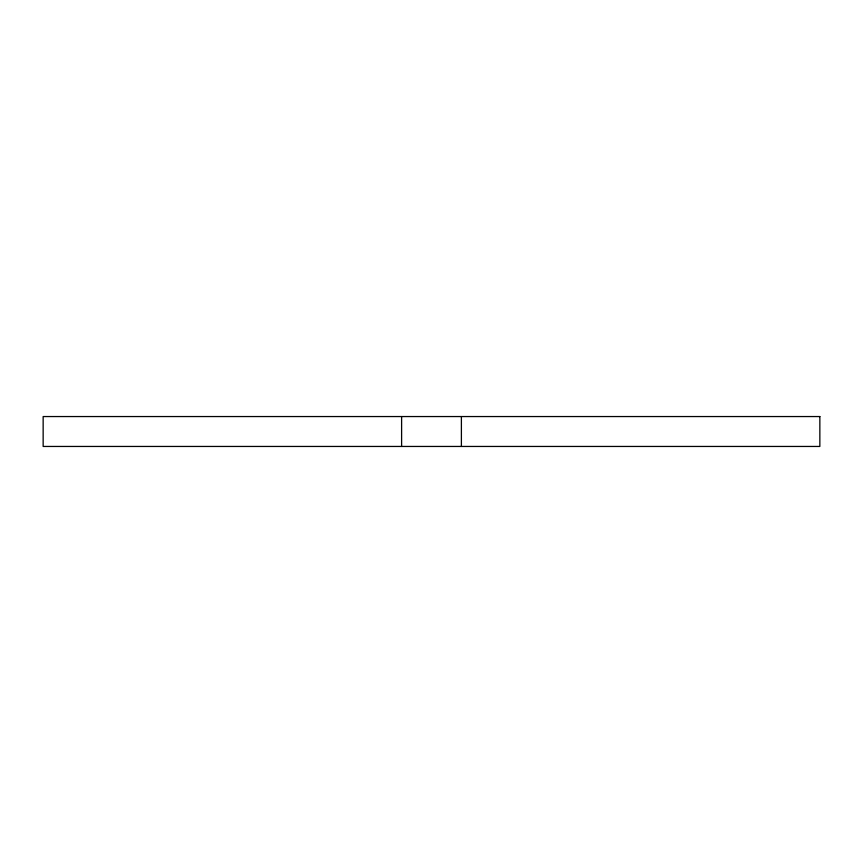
<?xml version="1.0" encoding="UTF-8"?>
<svg xmlns="http://www.w3.org/2000/svg" width="863" height="863" viewBox="0 0 863 863"><rect width="100%" height="100%" fill="white"/><g stroke="black" fill="none" stroke-linecap="round" stroke-linejoin="round"><path stroke-width="1.29" d="M461.392 416.549L461.392 446.451M401.608 416.549L401.608 446.451M819.85 416.549L43.15 416.549L43.15 446.451L819.85 446.451L819.85 416.549"/></g></svg>
